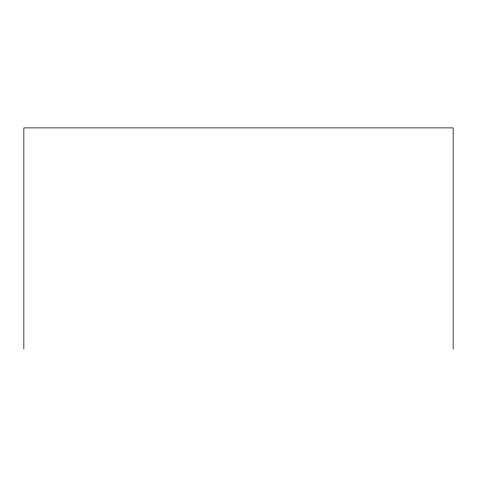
<?xml version="1.0" encoding="UTF-8"?>
<svg xmlns="http://www.w3.org/2000/svg" width="477" height="477" viewBox="0 0 477 477"><rect width="100%" height="100%" fill="white"/><g stroke="black" fill="none" stroke-linecap="round" stroke-linejoin="round"><path stroke-width="0.72" d="M453.15 349.104L453.15 127.896L23.85 127.896L23.85 349.104"/></g></svg>
